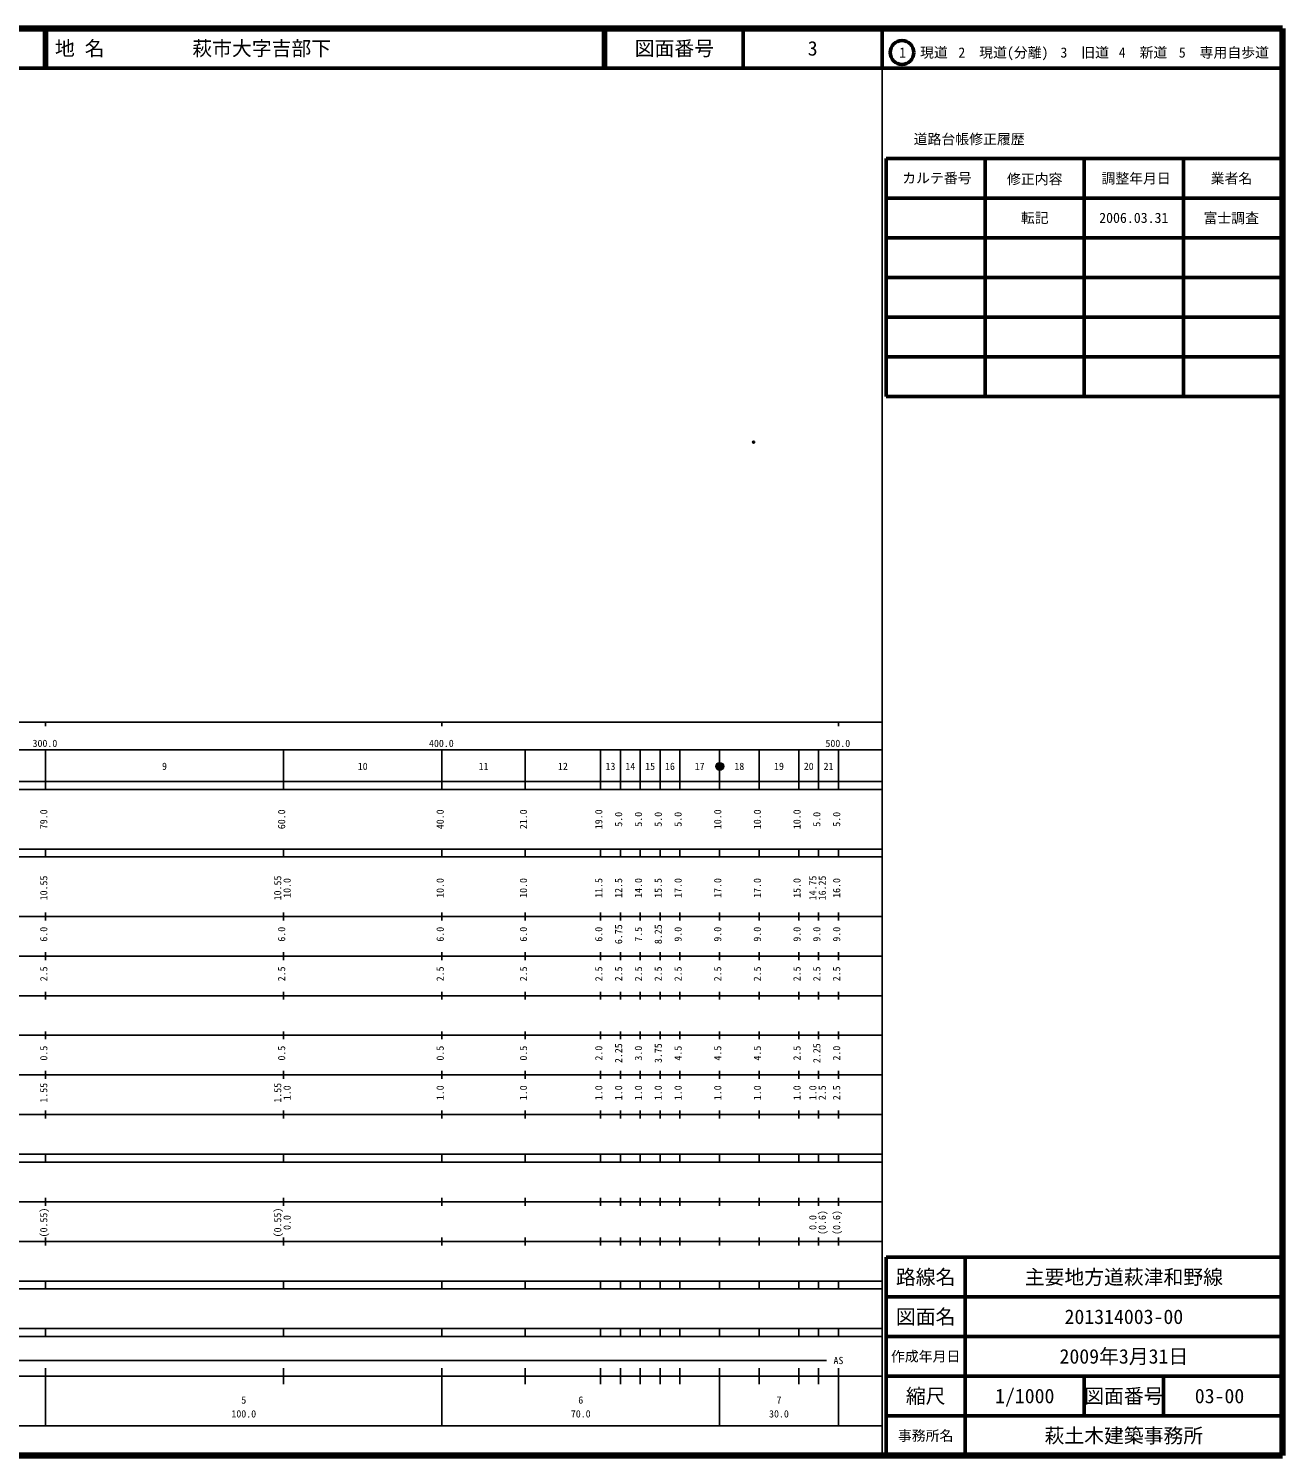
# Model space of a CAD drawing. Units: millimetres on the paper. Extents: x 40 to 680, y 20 to 380.
# Drawn here: x 363.7 to 680, y 20 to 380 of the extents above; entities that cross this region are included whole.
import ezdxf
from ezdxf.enums import TextEntityAlignment as Align

# ---------------------------------------------------------------- set-up
doc = ezdxf.new("R2010")
doc.units = ezdxf.units.MM
doc.header["$PDMODE"] = 32
doc.header["$PDSIZE"] = 0.5
doc.layers.add('M-OTRS', color=6, linetype='Continuous')
doc.layers.add('M-TTL-TXT', color=7, linetype='Continuous')
for name, color, linetype, lineweight in [('M-TTL', 2, 'Continuous', 140), ('M-TTL-BAND', 7, 'Continuous', 25), ('M-TTL-FRAM', 2, 'Continuous', 50), ('M-TTL-LINE', 7, 'Continuous', 50)]:
    doc.layers.add(name, color=color, linetype=linetype, lineweight=lineweight)
doc.styles.add('ＭＳ ゴシック', font='')
doc.styles.get('ＭＳ ゴシック').set_extended_font_data('MS Gothic')

msp = doc.modelspace()

# ---------------------------------------------------------------- hatches: boundary and pattern name
at = {"layer": 'M-TTL-BAND'}
msp.add_hatch(color=256, dxfattribs=at).paths.add_polyline_path([(539.057, 193.846), (539.056, 193.885), (539.054, 193.924), (539.05, 193.963), (539.045, 194.002), (539.038, 194.041), (539.029, 194.079), (539.02, 194.117), (539.008, 194.155), (538.995, 194.192), (538.981, 194.228), (538.965, 194.264), (538.948, 194.3), (538.93, 194.334), (538.91, 194.368), (538.889, 194.401), (538.866, 194.434), (538.842, 194.465), (538.818, 194.495), (538.791, 194.525), (538.764, 194.553), (538.736, 194.58), (538.707, 194.606), (538.676, 194.631), (538.645, 194.655), (538.613, 194.677), (538.58, 194.698), (538.546, 194.718), (538.511, 194.737), (538.476, 194.754), (538.44, 194.77), (538.403, 194.784), (538.366, 194.797), (538.329, 194.808), (538.291, 194.818), (538.252, 194.827), (538.214, 194.833), (538.175, 194.839), (538.136, 194.843), (538.096, 194.845), (538.057, 194.846), (538.018, 194.845), (537.979, 194.843), (537.94, 194.839), (537.901, 194.833), (537.862, 194.827), (537.824, 194.818), (537.786, 194.808), (537.748, 194.797), (537.711, 194.784), (537.674, 194.77), (537.638, 194.754), (537.603, 194.737), (537.568, 194.718), (537.535, 194.698), (537.502, 194.677), (537.469, 194.655), (537.438, 194.631), (537.408, 194.606), (537.378, 194.58), (537.35, 194.553), (537.323, 194.525), (537.297, 194.495), (537.272, 194.465), (537.248, 194.434), (537.226, 194.401), (537.204, 194.368), (537.185, 194.334), (537.166, 194.3), (537.149, 194.264), (537.133, 194.228), (537.119, 194.192), (537.106, 194.155), (537.095, 194.117), (537.085, 194.079), (537.076, 194.041), (537.069, 194.002), (537.064, 193.963), (537.06, 193.924), (537.058, 193.885), (537.057, 193.846), (537.058, 193.807), (537.06, 193.767), (537.064, 193.728), (537.069, 193.689), (537.076, 193.651), (537.085, 193.612), (537.095, 193.574), (537.106, 193.537), (537.119, 193.5), (537.133, 193.463), (537.149, 193.427), (537.166, 193.392), (537.185, 193.357), (537.204, 193.323), (537.226, 193.29), (537.248, 193.258), (537.272, 193.227), (537.297, 193.196), (537.323, 193.167), (537.35, 193.139), (537.378, 193.111), (537.408, 193.085), (537.438, 193.06), (537.469, 193.037), (537.502, 193.014), (537.535, 192.993), (537.568, 192.973), (537.603, 192.955), (537.638, 192.938), (537.674, 192.922), (537.711, 192.908), (537.748, 192.895), (537.786, 192.883), (537.824, 192.873), (537.862, 192.865), (537.901, 192.858), (537.94, 192.853), (537.979, 192.849), (538.018, 192.847), (538.057, 192.846), (538.096, 192.847), (538.136, 192.849), (538.175, 192.853), (538.214, 192.858), (538.252, 192.865), (538.291, 192.873), (538.329, 192.883), (538.366, 192.895), (538.403, 192.908), (538.44, 192.922), (538.476, 192.938), (538.511, 192.955), (538.546, 192.973), (538.58, 192.993), (538.613, 193.014), (538.645, 193.037), (538.676, 193.06), (538.707, 193.085), (538.736, 193.111), (538.764, 193.139), (538.791, 193.167), (538.818, 193.196), (538.842, 193.227), (538.866, 193.258), (538.889, 193.29), (538.91, 193.323), (538.93, 193.357), (538.948, 193.392), (538.965, 193.427), (538.981, 193.463), (538.995, 193.5), (539.008, 193.537), (539.02, 193.574), (539.029, 193.612), (539.038, 193.651), (539.045, 193.689), (539.05, 193.728), (539.054, 193.767), (539.056, 193.807)])

# ---------------------------------------------------------------- linework, layer by layer
at = {"layer": 'M-OTRS'}
msp.add_point((546.613, 275.664), dxfattribs=at)
at = {"layer": 'M-TTL'}
for p, q in [((680, 380), (40, 380)), ((680, 20), (680, 380)), ((40, 20), (680, 20))]:
    msp.add_line(p, q, dxfattribs=at)
at = {"layer": 'M-TTL-BAND'}
for p, q in [((579, 20), (579, 370)), ((40, 205), (579, 205)), ((368, 205), (368, 204)), ((468, 205), (468, 204)), ((568, 205), (568, 204)), ((68, 198), (579, 198)), ((368, 188), (368, 198)), ((428, 188), (428, 198)), ((468, 188), (468, 198)), ((489, 188), (489, 198)), ((508, 188), (508, 198)), ((513, 188), (513, 198)), ((518, 188), (518, 198)), ((523, 188), (523, 198)), ((528, 188), (528, 198)), ((538, 188), (538, 198)), ((548, 188), (548, 198)), ((558, 188), (558, 198)), ((563, 188), (563, 198)), ((568, 188), (568, 198)), ((40, 190), (579, 190)), ((40, 188), (579, 188)), ((40, 173), (579, 173)), ((368, 171), (368, 173)), ((428, 171), (428, 173)), ((468, 171), (468, 173)), ((489, 171), (489, 173)), ((508, 171), (508, 173)), ((513, 171), (513, 173)), ((518, 171), (518, 173)), ((523, 171), (523, 173)), ((528, 171), (528, 173)), ((538, 171), (538, 173)), ((548, 171), (548, 173)), ((558, 171), (558, 173)), ((563, 171), (563, 173)), ((568, 171), (568, 173)), ((40, 171), (579, 171)), ((40, 156), (579, 156)), ((368, 155), (368, 157)), ((428, 155), (428, 157)), ((468, 155), (468, 157)), ((489, 155), (489, 157)), ((508, 155), (508, 157)), ((513, 155), (513, 157)), ((518, 155), (518, 157)), ((523, 155), (523, 157)), ((528, 155), (528, 157)), ((538, 155), (538, 157)), ((548, 155), (548, 157)), ((558, 155), (558, 157)), ((563, 155), (563, 157)), ((568, 155), (568, 157)), ((46, 146), (579, 146)), ((368, 145), (368, 147)), ((428, 145), (428, 147)), ((468, 145), (468, 147)), ((489, 145), (489, 147)), ((508, 145), (508, 147)), ((513, 145), (513, 147)), ((518, 145), (518, 147)), ((523, 145), (523, 147)), ((528, 145), (528, 147)), ((538, 145), (538, 147)), ((548, 145), (548, 147)), ((558, 145), (558, 147)), ((563, 145), (563, 147)), ((568, 145), (568, 147)), ((368, 135), (368, 137)), ((428, 135), (428, 137)), ((468, 135), (468, 137)), ((489, 135), (489, 137)), ((508, 135), (508, 137)), ((513, 135), (513, 137)), ((518, 135), (518, 137)), ((523, 135), (523, 137)), ((528, 135), (528, 137)), ((538, 135), (538, 137)), ((548, 135), (548, 137)), ((558, 135), (558, 137)), ((563, 135), (563, 137)), ((568, 135), (568, 137)), ((52, 136), (579, 136)), ((46, 126), (579, 126)), ((368, 125), (368, 127)), ((428, 125), (428, 127)), ((468, 125), (468, 127)), ((489, 125), (489, 127)), ((508, 125), (508, 127)), ((513, 125), (513, 127)), ((518, 125), (518, 127)), ((523, 125), (523, 127)), ((528, 125), (528, 127)), ((538, 125), (538, 127)), ((548, 125), (548, 127)), ((558, 125), (558, 127)), ((563, 125), (563, 127)), ((568, 125), (568, 127)), ((52, 116), (579, 116)), ((368, 115), (368, 117)), ((428, 115), (428, 117)), ((468, 115), (468, 117)), ((489, 115), (489, 117)), ((508, 115), (508, 117)), ((513, 115), (513, 117)), ((518, 115), (518, 117)), ((523, 115), (523, 117)), ((528, 115), (528, 117)), ((538, 115), (538, 117)), ((548, 115), (548, 117)), ((558, 115), (558, 117)), ((563, 115), (563, 117)), ((568, 115), (568, 117)), ((46, 106), (579, 106)), ((368, 105), (368, 107)), ((428, 105), (428, 107)), ((468, 105), (468, 107)), ((489, 105), (489, 107)), ((508, 105), (508, 107)), ((513, 105), (513, 107)), ((518, 105), (518, 107)), ((523, 105), (523, 107)), ((528, 105), (528, 107)), ((538, 105), (538, 107)), ((548, 105), (548, 107)), ((558, 105), (558, 107)), ((563, 105), (563, 107)), ((568, 105), (568, 107)), ((40, 96), (579, 96)), ((40, 94), (579, 94)), ((368, 94), (368, 96)), ((428, 94), (428, 96)), ((468, 94), (468, 96)), ((489, 94), (489, 96)), ((508, 94), (508, 96)), ((513, 94), (513, 96)), ((518, 94), (518, 96)), ((523, 94), (523, 96)), ((528, 94), (528, 96)), ((538, 94), (538, 96)), ((548, 94), (548, 96)), ((558, 94), (558, 96)), ((563, 94), (563, 96)), ((568, 94), (568, 96)), ((49, 84), (579, 84)), ((368, 83), (368, 85)), ((428, 83), (428, 85)), ((468, 83), (468, 85)), ((489, 83), (489, 85)), ((508, 83), (508, 85)), ((513, 83), (513, 85)), ((518, 83), (518, 85)), ((523, 83), (523, 85)), ((528, 83), (528, 85)), ((538, 83), (538, 85)), ((548, 83), (548, 85)), ((558, 83), (558, 85)), ((563, 83), (563, 85)), ((568, 83), (568, 85)), ((40, 74), (579, 74)), ((368, 73), (368, 75)), ((428, 73), (428, 75)), ((468, 73), (468, 75)), ((489, 73), (489, 75)), ((508, 73), (508, 75)), ((513, 73), (513, 75)), ((518, 73), (518, 75)), ((523, 73), (523, 75)), ((528, 73), (528, 75)), ((538, 73), (538, 75)), ((548, 73), (548, 75)), ((558, 73), (558, 75)), ((563, 73), (563, 75)), ((568, 73), (568, 75)), ((40, 64), (579, 64)), ((40, 62), (579, 62)), ((368, 62), (368, 64)), ((428, 62), (428, 64)), ((468, 62), (468, 64)), ((489, 62), (489, 64)), ((508, 62), (508, 64)), ((513, 62), (513, 64)), ((518, 62), (518, 64)), ((523, 62), (523, 64)), ((528, 62), (528, 64)), ((538, 62), (538, 64)), ((548, 62), (548, 64)), ((558, 62), (558, 64)), ((563, 62), (563, 64)), ((568, 62), (568, 64)), ((40, 52), (579, 52)), ((368, 50), (368, 52)), ((428, 50), (428, 52)), ((468, 50), (468, 52)), ((489, 50), (489, 52)), ((508, 50), (508, 52)), ((513, 50), (513, 52)), ((518, 50), (518, 52)), ((523, 50), (523, 52)), ((528, 50), (528, 52)), ((538, 50), (538, 52)), ((548, 50), (548, 52)), ((558, 50), (558, 52)), ((563, 50), (563, 52)), ((568, 50), (568, 52)), ((40, 50), (579, 50)), ((71, 44), (565, 44)), ((40, 40), (579, 40)), ((368, 27.5), (368, 42)), ((428, 38), (428, 42)), ((468, 27.5), (468, 42)), ((489, 38), (489, 42)), ((508, 38), (508, 42)), ((513, 38), (513, 42)), ((518, 38), (518, 42)), ((523, 38), (523, 42)), ((528, 38), (528, 42)), ((538, 27.5), (538, 42)), ((548, 38), (548, 42)), ((558, 38), (558, 42)), ((563, 38), (563, 42)), ((568, 27.5), (568, 42)), ((68, 27.5), (579, 27.5))]:
    msp.add_line(p, q, dxfattribs=at)
at = {"layer": 'M-TTL-BAND', "lineweight": 13}
msp.add_circle((538.057, 193.846), 1, dxfattribs=at)
at = {"layer": 'M-TTL-FRAM'}
for p, q in [((580, 347.197), (580, 287.197)), ((580, 347.197), (680, 347.197)), ((580, 287.197), (680, 287.197)), ((680, 70), (580, 70)), ((580, 70), (580, 20))]:
    msp.add_line(p, q, dxfattribs=at)
at = {"layer": 'M-TTL-LINE'}
for p, q in [((367.75, 380), (367.75, 370)), ((368.25, 380), (368.25, 370)), ((508.747, 380), (508.747, 370)), ((509.247, 380), (509.247, 370)), ((543.997, 380), (543.997, 370)), ((579, 380), (579, 370)), ((40, 370), (680, 370)), ((605, 347.197), (605, 287.197)), ((630, 347.197), (630, 287.197)), ((655, 347.197), (655, 287.197)), ((580, 337.197), (680, 337.197)), ((580, 327.197), (680, 327.197)), ((580, 317.197), (680, 317.197)), ((580, 307.197), (680, 307.197)), ((580, 297.197), (680, 297.197)), ((600, 70), (600, 20)), ((680, 60), (580, 60)), ((680, 50), (580, 50)), ((680, 40), (580, 40)), ((630, 40), (630, 30)), ((650, 40), (650, 30)), ((680, 30), (580, 30))]:
    msp.add_line(p, q, dxfattribs=at)
msp.add_circle((584.031, 373.958), 3, dxfattribs=at)

# ---------------------------------------------------------------- texts
at = {"layer": 'M-TTL-BAND', "style": 'ＭＳ ゴシック'}
for s, p in [('300.0', (367.844, 198.195)), ('400.0', (467.844, 198.195)), ('500.0', (567.844, 198.195)), ('9', (398, 192.405)), ('10', (448, 192.405)), ('11', (478.5, 192.405)), ('12', (498.5, 192.405)), ('13', (510.5, 192.405)), ('14', (515.5, 192.405)), ('15', (520.5, 192.405)), ('16', (525.5, 192.405)), ('17', (533, 192.405)), ('18', (543, 192.405)), ('19', (553, 192.405)), ('20', (560.5, 192.405)), ('21', (565.5, 192.405)), ('AS', (568, 42.5)), ('5', (418, 32.523)), ('6', (503, 32.523)), ('7', (553, 32.523)), ('100.0', (418, 29.033)), ('70.0', (503, 29.033)), ('30.0', (553, 29.033))]:
    msp.add_text(s, height=1.833, dxfattribs=at).set_placement(p, align=Align.BOTTOM_CENTER)
for s, p in [('79.0', (369, 180.5)), ('60.0', (429, 180.5)), ('40.0', (469, 180.5)), ('21.0', (490, 180.5)), ('19.0', (509, 180.5)), ('5.0', (514, 180.5)), ('5.0', (519, 180.5)), ('5.0', (524, 180.5)), ('5.0', (529, 180.5)), ('10.0', (539, 180.5)), ('10.0', (549, 180.5)), ('10.0', (559, 180.5)), ('5.0', (564, 180.5)), ('5.0', (569, 180.5)), ('10.55', (369, 163.174)), ('10.55', (428, 163.174)), ('14.75', (563, 163.174)), ('16.25', (565.37, 163.174)), ('10.0', (430.37, 163.174)), ('10.0', (469, 163.174)), ('10.0', (490, 163.174)), ('11.5', (509, 163.174)), ('12.5', (514, 163.174)), ('14.0', (519, 163.174)), ('15.5', (524, 163.174)), ('17.0', (529, 163.174)), ('17.0', (539, 163.174)), ('17.0', (549, 163.174)), ('15.0', (559, 163.174)), ('16.0', (569, 163.174)), ('6.0', (369, 151.5)), ('6.0', (429, 151.5)), ('6.0', (469, 151.5)), ('6.0', (490, 151.5)), ('6.0', (509, 151.5)), ('6.75', (514, 151.5)), ('7.5', (519, 151.5)), ('8.25', (524, 151.5)), ('9.0', (529, 151.5)), ('9.0', (539, 151.5)), ('9.0', (549, 151.5)), ('9.0', (559, 151.5)), ('9.0', (564, 151.5)), ('9.0', (569, 151.5)), ('2.5', (369, 141.5)), ('2.5', (429, 141.5)), ('2.5', (469, 141.5)), ('2.5', (490, 141.5)), ('2.5', (509, 141.5)), ('2.5', (514, 141.5)), ('2.5', (519, 141.5)), ('2.5', (524, 141.5)), ('2.5', (529, 141.5)), ('2.5', (539, 141.5)), ('2.5', (549, 141.5)), ('2.5', (559, 141.5)), ('2.5', (564, 141.5)), ('2.5', (569, 141.5)), ('0.5', (369, 121.5)), ('0.5', (429, 121.5)), ('0.5', (469, 121.5)), ('0.5', (490, 121.5)), ('2.0', (509, 121.5)), ('2.25', (514, 121.5)), ('3.0', (519, 121.5)), ('3.75', (524, 121.5)), ('4.5', (529, 121.5)), ('4.5', (539, 121.5)), ('4.5', (549, 121.5)), ('2.5', (559, 121.5)), ('2.25', (564, 121.5)), ('2.0', (569, 121.5)), ('1.55', (369, 111.5)), ('1.55', (428, 111.5)), ('1.0', (430.37, 111.5)), ('1.0', (469, 111.5)), ('1.0', (490, 111.5)), ('1.0', (509, 111.5)), ('1.0', (514, 111.5)), ('1.0', (519, 111.5)), ('1.0', (524, 111.5)), ('1.0', (529, 111.5)), ('1.0', (539, 111.5)), ('1.0', (549, 111.5)), ('1.0', (559, 111.5)), ('1.0', (563, 111.5)), ('2.5', (565.37, 111.5)), ('2.5', (569, 111.5)), ('(0.55)', (369, 78.764)), ('(0.55)', (428, 78.764)), ('0.0', (430.37, 78.764)), ('0.0', (563, 78.764)), ('(0.6)', (565.37, 78.764)), ('(0.6)', (569, 78.764))]:
    msp.add_text(s, height=1.833, rotation=90, dxfattribs=at).set_placement(p, align=Align.BOTTOM_CENTER)
at = {"layer": 'M-TTL-TXT', "style": 'ＭＳ ゴシック'}
for s, p in [('地 名', (370.38, 375)), ('萩市大字吉部下', (405.024, 375))]:
    msp.add_text(s, height=3.666, dxfattribs=at).set_placement(p, align=Align.MIDDLE_LEFT)
for s, height, p in [('図面番号', 3.666, (526.622, 375)), ('3', 3.666, (561.497, 375)), ('1\u3000現道', 2.566, (589.448, 373.958)), ('2\u3000現道(分離)', 2.566, (609.619, 373.958)), ('3\u3000旧道', 2.566, (630.121, 373.958)), ('4\u3000新道', 2.566, (644.824, 373.958)), ('5\u3000専用自歩道', 2.566, (665.228, 373.958)), ('道路台帳修正履歴', 2.566, (600.968, 352.113)), ('カルテ番号', 2.566, (592.839, 342.277)), ('修正内容', 2.566, (617.509, 342.023)), ('調整年月日', 2.566, (643.089, 342.197)), ('業者名', 2.566, (667.134, 342.197)), ('転記', 2.566, (617.5, 332.245)), ('2006.03.31', 2.566, (642.5, 332.245)), ('富士調査', 2.566, (667.077, 332.189)), ('路線名', 3.666, (590, 65)), ('路線名', 3.666, (590, 65)), ('主要地方道萩津和野線', 3.666, (640, 65)), ('図面名', 3.666, (590, 55)), ('図面名', 3.666, (590, 55)), ('201314003-00', 3.666, (640, 55)), ('2009年3月31日', 3.666, (640, 45)), ('作成年月日', 2.566, (590, 45)), ('作成年月日', 2.566, (590, 45)), ('縮尺', 3.666, (590, 35)), ('縮尺', 3.666, (590, 35)), ('1/1000', 3.666, (615, 35)), ('図面番号', 3.666, (640, 35)), ('図面番号', 3.666, (640, 35)), ('03-00', 3.666, (664.125, 35)), ('事務所名', 2.566, (590, 25)), ('事務所名', 2.566, (590, 25)), ('萩土木建築事務所', 3.666, (640, 25))]:
    msp.add_text(s, height=height, dxfattribs=at).set_placement(p, align=Align.MIDDLE_CENTER)

doc.saveas('drawing.dxf')
